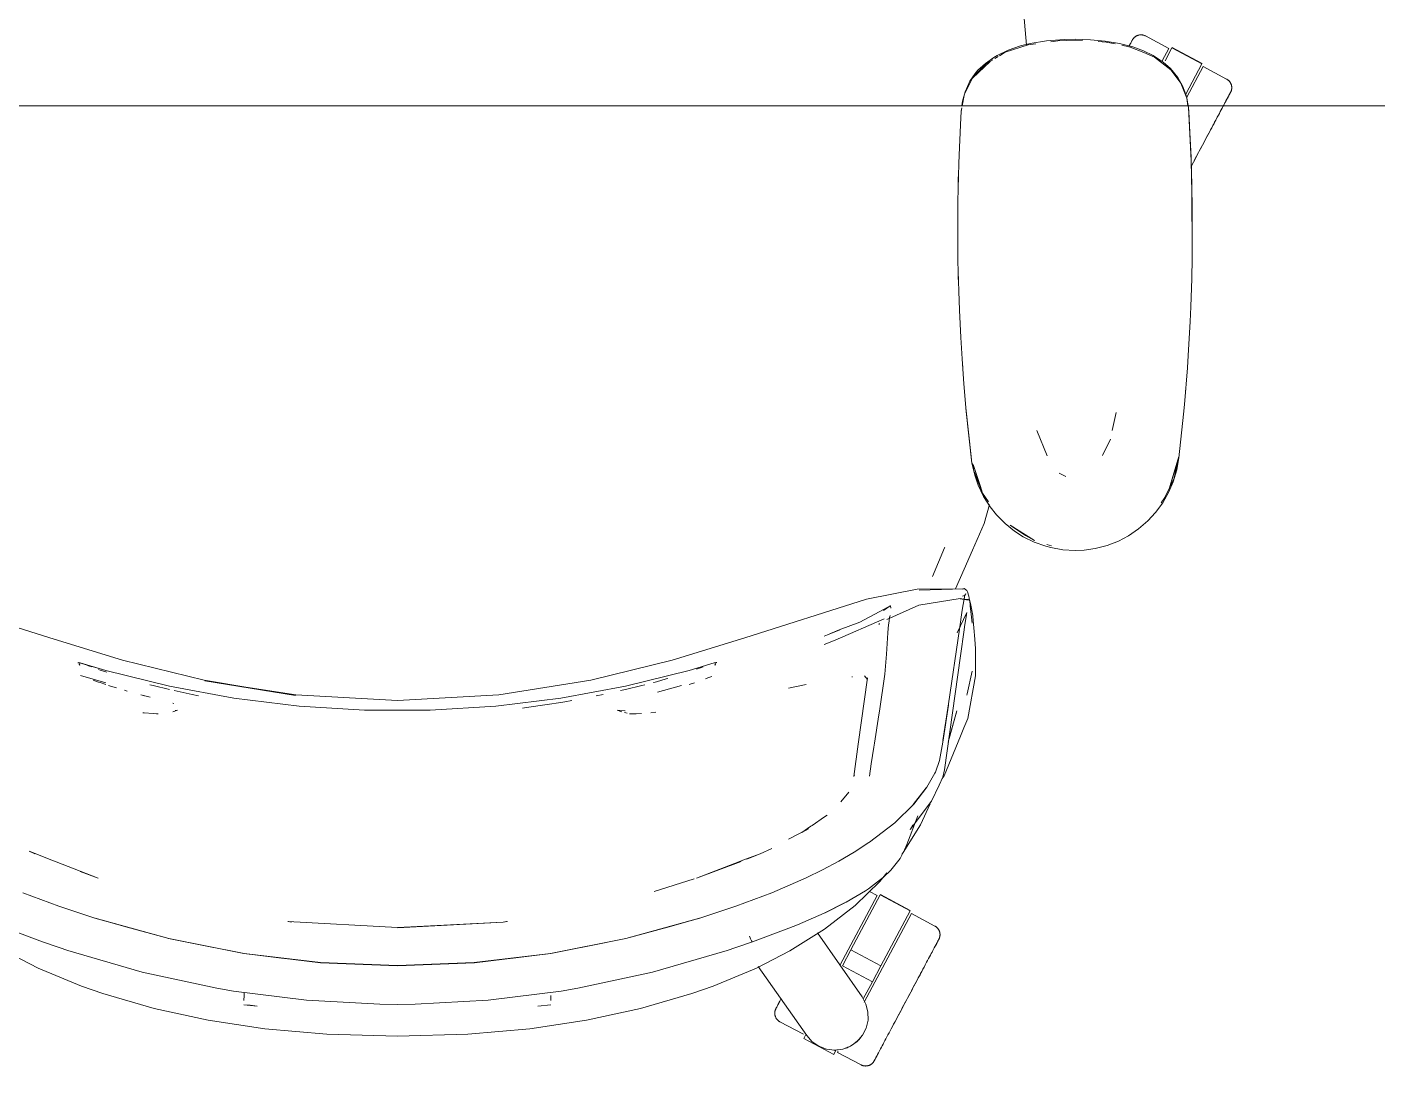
# Model space of a CAD drawing. Header units: millimetres. Extents: x 155927 to 317870, y -36033 to 97293.
# Drawn here: x 173924 to 174482, y 19791 to 20220 of the extents above; entities that cross this region are included whole.
import ezdxf

# ---------------------------------------------------------------- set-up
doc = ezdxf.new("R2010")
doc.units = ezdxf.units.MM
doc.header["$MEASUREMENT"] = 0
doc.layers.add('G-IMPT', color=8, linetype='CONTINUOUS', lineweight=9)
doc.layers.add('I-FURN', color=8, linetype='CONTINUOUS', lineweight=9)

msp = doc.modelspace()

# ---------------------------------------------------------------- linework, layer by layer
at = {"layer": 'G-IMPT'}
for p, q in [((174336.92, 20212.72), (174335.47, 20228.6)), ((174337.54, 20212.85), (174328.14, 20209.82)), ((174334.45, 20212.43), (174329.36, 20210.69)), ((174334.45, 20212.43), (174338.38, 20213.4)), ((174340.83, 20213.32), (174337.54, 20212.85)), ((174338.38, 20213.4), (174345.14, 20214.52)), ((174352.45, 20215.1), (174345.14, 20214.52)), ((174349.8, 20214.58), (174347.01, 20214.19)), ((174349.8, 20214.58), (174356.96, 20214.81)), ((174352.45, 20215.1), (174356.96, 20215.19)), ((174356.96, 20215.19), (174363.3, 20215.01)), ((174360.07, 20214.62), (174356.96, 20214.81)), ((174369.45, 20214.44), (174363.3, 20215.01)), ((174369.79, 20214.03), (174366.58, 20214.22)), ((174369.45, 20214.44), (174375.38, 20213.44)), ((174373.54, 20213.26), (174369.79, 20214.03)), ((174380.86, 20212.01), (174375.38, 20213.44)), ((174379.75, 20211.99), (174376.28, 20212.69)), ((174323, 20206.75), (174319.84, 20204.86)), ((174319.9, 20205.23), (174323.35, 20207.68)), ((174324.73, 20208.48), (174323.35, 20207.68)), ((174325.22, 20208.08), (174323.78, 20207.22)), ((174329.36, 20210.69), (174324.73, 20208.48)), ((174328.14, 20209.82), (174325.69, 20208.36)), ((174379.75, 20211.99), (174385.37, 20209.66)), ((174380.86, 20212.01), (174385.2, 20210.43)), ((174389.27, 20208.44), (174385.2, 20210.43)), ((174389.77, 20207.82), (174385.37, 20209.66)), ((174389.27, 20208.44), (174393.32, 20205.79)), ((174396.55, 20202.6), (174389.77, 20207.82)), ((174313.52, 20197.82), (174315.72, 20201.04)), ((174321.93, 20206.06), (174314.54, 20199.15)), ((174319.84, 20204.86), (174314.54, 20199.15)), ((174314.54, 20199.15), (174316.77, 20201.56)), ((174316.85, 20202.37), (174315.72, 20201.04)), ((174320.31, 20204.64), (174316.77, 20201.56)), ((174316.85, 20202.37), (174319.9, 20205.23)), ((174321.93, 20206.06), (174320.46, 20204.78)), ((174393.32, 20205.79), (174396.36, 20203.12)), ((174399.43, 20199.38), (174396.36, 20203.12)), ((174400.72, 20196.98), (174396.55, 20202.6)), ((174313.43, 20196.92), (174311.33, 20192.66)), ((174313.52, 20197.82), (174311.53, 20193.5)), ((174313.43, 20196.92), (174314.54, 20199.15)), ((174401.39, 20195.95), (174399.43, 20199.38)), ((174403.13, 20190.78), (174400.72, 20196.98)), ((174401.39, 20195.95), (174402.79, 20192.3)), ((174311.33, 20192.66), (174310.39, 20187.61)), ((174310.46, 20189.54), (174311.53, 20193.5)), ((174403.15, 20190.96), (174402.79, 20192.3)), ((174403.13, 20190.78), (174403.61, 20187.61)), ((174403.15, 20190.96), (174403.6, 20188.56)), ((174309.68, 20179.87), (174309.96, 20185.54)), ((174310.24, 20186.79), (174309.96, 20185.31)), ((174309.96, 20185.54), (174310.12, 20186.79)), ((174310.22, 20187.61), (174310.46, 20189.54)), ((174403.85, 20186.92), (174403.6, 20188.56)), ((174404.9, 20166.34), (174403.85, 20186.92)), ((174404.94, 20165.13), (174403.85, 20186.92)), ((174403.85, 20186.92), (174403.96, 20185.31)), ((174404.94, 20165.13), (174403.96, 20185.31)), ((174309.68, 20179.87), (174309.06, 20167.31)), ((174308.56, 20148.1), (174308.94, 20163.77)), ((174308.94, 20163.77), (174309.06, 20167.31)), ((174405.4, 20144.95), (174404.9, 20166.34)), ((174405.24, 20154.78), (174404.9, 20166.34)), ((174404.9, 20166.34), (174404.94, 20165.13)), ((174405.4, 20144.95), (174404.94, 20165.13)), ((174308.85, 20159.72), (174308.74, 20157.04)), ((174308.74, 20154.82), (174308.74, 20157.04)), ((174405.36, 20124.76), (174405.24, 20154.78)), ((174405.4, 20144.95), (174405.24, 20154.78)), ((174405.24, 20154.78), (174405.44, 20135.56)), ((174308.56, 20148.1), (174308.51, 20143.59)), ((174405.38, 20146.98), (174405.3, 20149.19)), ((174405.36, 20144.95), (174405.38, 20146.98)), ((174308.51, 20143.59), (174308.52, 20128.87)), ((174405.36, 20124.76), (174405.4, 20144.95)), ((174405.36, 20124.76), (174405.44, 20135.56)), ((174308.59, 20123.4), (174308.52, 20128.87)), ((174308.59, 20123.4), (174308.88, 20111.09)), ((174405.36, 20124.76), (174405.19, 20116.34)), ((174308.72, 20116.62), (174308.73, 20118.7)), ((174308.8, 20114.97), (174308.72, 20116.62)), ((174404.8, 20104.58), (174405.19, 20116.34)), ((174405.05, 20111.4), (174405.07, 20112.9)), ((174309.18, 20103.22), (174308.88, 20111.09)), ((174404.94, 20109.47), (174405.05, 20111.4)), ((174309.18, 20103.22), (174309.72, 20091.91)), ((174404.8, 20104.58), (174404.55, 20098.56)), ((174403.74, 20084.42), (174404.55, 20098.56)), ((174310.28, 20083.04), (174309.72, 20091.91)), ((174403.41, 20079.33), (174403.74, 20084.42)), ((174310.28, 20083.04), (174311.01, 20072.75)), ((174310.41, 20081), (174310.32, 20082.9)), ((174310.41, 20081), (174310.55, 20079.58)), ((174403.41, 20079.33), (174402.16, 20064.28)), ((174311.99, 20061.35), (174311.01, 20072.75)), ((174402.76, 20071.15), (174402.59, 20069.47)), ((174314.34, 20039.92), (174311.89, 20062.87)), ((174311.89, 20062.87), (174314.01, 20042.73)), ((174402.16, 20064.28), (174401.82, 20060.15)), ((174314.34, 20039.92), (174311.99, 20061.35)), ((174373.94, 20060.94), (174372.37, 20053.5)), ((174401.82, 20060.15), (174399.91, 20042.22)), ((174341.24, 20053.44), (174345.39, 20043.01)), ((174368.34, 20043.1), (174371.61, 20049.89)), ((174314.34, 20039.92), (174314.01, 20042.73)), ((174314.34, 20039.92), (174315.5, 20034.95)), ((174314.56, 20039.84), (174315.14, 20036.79)), ((174318.74, 20027.56), (174314.93, 20039.42)), ((174317.84, 20030.27), (174314.93, 20039.42)), ((174399.91, 20042.73), (174396.08, 20030.27)), ((174396.08, 20030.27), (174399, 20039.42)), ((174397.87, 20033.76), (174399.78, 20042.17)), ((174399.91, 20042.73), (174399, 20039.42)), ((174399.91, 20042.22), (174399.02, 20037.18)), ((174315.14, 20036.79), (174318.34, 20028.6)), ((174316.95, 20030.82), (174315.5, 20034.95)), ((174350.91, 20035.49), (174350.46, 20035.78)), ((174353.14, 20034.47), (174350.91, 20035.49)), ((174397.87, 20033.76), (174394.13, 20025.7)), ((174397.55, 20032.31), (174399.02, 20037.18)), ((174319.14, 20026.24), (174316.95, 20030.82)), ((174318.74, 20027.56), (174317.84, 20030.27)), ((174395.74, 20028.08), (174393.23, 20023.63)), ((174395.74, 20028.08), (174397.55, 20032.31)), ((174318.74, 20027.56), (174321.17, 20023.99)), ((174319.14, 20026.24), (174321.87, 20021.92)), ((174319.43, 20015.08), (174321.68, 20022.9)), ((174390.23, 20019.55), (174393.23, 20023.63)), ((174392.54, 20023.59), (174394.13, 20025.7)), ((174324.49, 20018.61), (174321.87, 20021.92)), ((174328.04, 20015), (174324.49, 20018.61)), ((174390.23, 20019.55), (174387.07, 20016.11)), ((174319.43, 20015.08), (174314.57, 20003.96)), ((174328.04, 20015), (174332.01, 20011.81)), ((174340.17, 20007.95), (174330.22, 20014.28)), ((174336.49, 20010.11), (174330.22, 20014.28)), ((174335.56, 20009.55), (174332.01, 20011.81)), ((174379.06, 20009.96), (174383.23, 20012.79)), ((174383.23, 20012.79), (174387.07, 20016.11)), ((174340.07, 20007.31), (174335.56, 20009.55)), ((174340.17, 20007.95), (174336.49, 20010.11)), ((174340.07, 20007.31), (174344.84, 20005.6)), ((174345.28, 20006.4), (174347.31, 20005.78)), ((174365.32, 20004.68), (174370.19, 20005.94)), ((174374.9, 20007.77), (174370.19, 20005.94)), ((174379.06, 20009.96), (174374.9, 20007.77)), ((174298.12, 19993.06), (174303.04, 20004.92)), ((174303.14, 20005.18), (174303.04, 20004.92)), ((174314.57, 20003.96), (174311.15, 19996.12)), ((174346.97, 20005.03), (174344.84, 20005.6)), ((174351.92, 20004.15), (174346.97, 20005.03)), ((174356.96, 20003.86), (174351.92, 20004.15)), ((174356.96, 20003.86), (174360.81, 20004.03)), ((174365.32, 20004.68), (174360.81, 20004.03)), ((174311.15, 19996.12), (174307.58, 19987.95)), ((173933.37, 19967.73), (173883.13, 19983.72)), ((174220.49, 19967.73), (174270.73, 19983.72)), ((174270.73, 19983.72), (174291.68, 19987.92)), ((174291.68, 19987.92), (174310.55, 19987.96)), ((174292.38, 19981.29), (174309.43, 19984)), ((174292.57, 19987.48), (174311.02, 19988.06)), ((174292.57, 19987.48), (174310.55, 19987.96)), ((174313.01, 19983.32), (174309.43, 19984)), ((174313.01, 19983.32), (174309.47, 19983.94)), ((174309.47, 19983.94), (174313.42, 19983.55)), ((174311.13, 19988.09), (174310.27, 19987.9)), ((174310.27, 19987.9), (174310.38, 19987.92)), ((174310.55, 19987.96), (174310.38, 19987.92)), ((174311.48, 19985.46), (174310.38, 19979.19)), ((174310.94, 19985.11), (174310.44, 19985.03)), ((174311.02, 19988.06), (174310.55, 19987.96)), ((174310.94, 19985.11), (174311.48, 19985.43)), ((174311.13, 19988.09), (174311.71, 19987.7)), ((174311.31, 19984.84), (174311.87, 19985.93)), ((174311.31, 19984.84), (174311.48, 19985.46)), ((174311.48, 19985.43), (174311.87, 19985.93)), ((174312.2, 19987.32), (174311.71, 19987.7)), ((174312.2, 19987.32), (174312.52, 19986.78)), ((174313.07, 19984.92), (174312.52, 19986.78)), ((174313.61, 19981.64), (174313.07, 19984.92)), ((174313.87, 19981.23), (174313.42, 19983.55)), ((174268.01, 19974.3), (174278.12, 19979.58)), ((174280.58, 19980.93), (174277.87, 19979.09)), ((174280.58, 19980.93), (174278.12, 19979.58)), ((174292.38, 19981.29), (174279.26, 19975.32)), ((174280.58, 19980.93), (174280.41, 19980.96)), ((174280.71, 19980.9), (174280.58, 19980.93)), ((174280.85, 19980.21), (174280.71, 19980.9)), ((174280.87, 19980.05), (174280.85, 19980.21)), ((174308.28, 19969.79), (174312.28, 19978.22)), ((174309.26, 19971.34), (174310.38, 19979.19)), ((174312.28, 19978.22), (174312.14, 19977.35)), ((174313.61, 19981.64), (174313.68, 19981.03)), ((174314.2, 19976.34), (174313.68, 19981.03)), ((174313.87, 19981.23), (174314.68, 19976.98)), ((174257.91, 19966.75), (174278.06, 19975.67)), ((174268.01, 19974.3), (174259.54, 19971.04)), ((174275.89, 19973.29), (174276.17, 19973.73)), ((174279.66, 19969.87), (174279.92, 19973.28)), ((174279.96, 19973.65), (174279.92, 19973.28)), ((174279.96, 19973.65), (174280.24, 19976.11)), ((174280.24, 19976.11), (174280.27, 19976.17)), ((174280.54, 19976.95), (174280.27, 19976.17)), ((174311.31, 19972.33), (174311.09, 19971.03)), ((174312.14, 19977.35), (174311.31, 19972.33)), ((174314.2, 19976.34), (174314.41, 19973.75)), ((174314.72, 19976.51), (174314.68, 19976.98)), ((174315.52, 19967.19), (174314.72, 19976.51)), ((173963.34, 19958.55), (173933.37, 19967.73)), ((174220.49, 19967.73), (174190.51, 19958.55)), ((174254.64, 19969.02), (174253.23, 19968.47)), ((174253.32, 19965), (174257.91, 19966.75)), ((174254.64, 19969.02), (174259.75, 19971.05)), ((174259.54, 19971.04), (174254.64, 19969.02)), ((174259.75, 19971.05), (174256.21, 19969.65)), ((174279.66, 19969.87), (174279.03, 19961.03)), ((174304.71, 19940.46), (174309.26, 19971.34)), ((174309.65, 19960.37), (174311.09, 19971.03)), ((174315.52, 19967.19), (174315.86, 19963.23)), ((174315.86, 19963.23), (174315.86, 19959.06)), ((173945.17, 19957.59), (173944.93, 19957.46)), ((173956.39, 19954.32), (173945.17, 19957.59)), ((173945.71, 19956.5), (173945.32, 19957.11)), ((173945.71, 19956.5), (173945.56, 19956.71)), ((173956.39, 19954.32), (173945.57, 19957.44)), ((173945.86, 19957.38), (173945.57, 19957.44)), ((173956.39, 19954.32), (173945.86, 19957.38)), ((173949.64, 19956.05), (173948.57, 19956.45)), ((173950.61, 19955.7), (173949.64, 19956.05)), ((173963.34, 19958.55), (173997.03, 19950.24)), ((174156.83, 19950.24), (174190.51, 19958.55)), ((174197.46, 19954.32), (174207.89, 19957.39)), ((174202.66, 19955.48), (174203.32, 19955.72)), ((174208.16, 19957.46), (174207.89, 19957.39)), ((174208.15, 19956.5), (174208.53, 19957.11)), ((174208.15, 19956.5), (174208.29, 19956.71)), ((174208.46, 19957.53), (174208.16, 19957.46)), ((174208.68, 19957.59), (174208.46, 19957.53)), ((174208.92, 19957.5), (174208.68, 19957.59)), ((174278.41, 19952.78), (174279.03, 19961.03)), ((174309.65, 19960.37), (174302.98, 19913.15)), ((174315.84, 19952.09), (174315.86, 19959.06)), ((173956.4, 19949.13), (173945.97, 19952.16)), ((173951.21, 19950.25), (173953.38, 19949.49)), ((173953.36, 19954.71), (173954.17, 19954.43)), ((173956.39, 19953.69), (173954.17, 19954.43)), ((173982.71, 19947.77), (173956.39, 19954.32)), ((173956.39, 19953.69), (173956.85, 19953.54)), ((173997.03, 19950.24), (174034.77, 19943.98)), ((174034.94, 19944.24), (173997.4, 19949.97)), ((174034.77, 19943.98), (173997.4, 19949.97)), ((174156.83, 19950.24), (174118.91, 19944.24)), ((174171.15, 19947.77), (174197.46, 19954.32)), ((174184.04, 19949.62), (174188.04, 19950.74)), ((174188.04, 19950.74), (174188.72, 19950.95)), ((174202.66, 19955.48), (174200.56, 19954.74)), ((174205.22, 19951.19), (174204.2, 19950.82)), ((174205.22, 19951.19), (174206.87, 19951.81)), ((174265.07, 19951.69), (174264.73, 19951.65)), ((174267.4, 19923.86), (174271.14, 19951.19)), ((174270.02, 19952.04), (174271.26, 19950.48)), ((174271.14, 19951.19), (174271.18, 19950.93)), ((174271.23, 19950.69), (174271.18, 19950.93)), ((174278.4, 19952.7), (174276.19, 19937.49)), ((174278.4, 19952.7), (174278.41, 19952.78)), ((174314.43, 19953.96), (174312.38, 19944.65)), ((174315.84, 19952.09), (174312.6, 19934.4)), ((173954.09, 19949.24), (173953.38, 19949.49)), ((173954.09, 19949.24), (173956.4, 19948.47)), ((173957.53, 19948.09), (173958.31, 19947.84)), ((173958.31, 19947.84), (173960.81, 19947.05)), ((173964.1, 19946.06), (173965.22, 19945.73)), ((173975.97, 19948.01), (173974.69, 19948.35)), ((173982.72, 19946.45), (173975.97, 19948.01)), ((173982.71, 19947.77), (174009.38, 19942.84)), ((173992.12, 19944.29), (173984.7, 19946)), ((174171.15, 19947.77), (174144.48, 19942.84)), ((174169.15, 19946), (174171.13, 19946.45)), ((174177.88, 19948.01), (174171.13, 19946.45)), ((174177.88, 19948.01), (174179.18, 19948.34)), ((174182.9, 19949.31), (174182.72, 19949.26)), ((174184.04, 19949.62), (174182.9, 19949.31)), ((174194.36, 19948.04), (174184.36, 19945.24)), ((174197.45, 19948.48), (174199.67, 19949.21)), ((174238.6, 19947.01), (174245.85, 19948.42)), ((174312.38, 19944.65), (174312.23, 19944.07)), ((173970.89, 19944.15), (173974.75, 19943.16)), ((173970.89, 19944.15), (173972.42, 19943.76)), ((173984.51, 19940.56), (173984.1, 19940.69)), ((173994.75, 19943.82), (173992.12, 19944.29)), ((174009.38, 19942.84), (174036.3, 19939.54)), ((174034.94, 19944.24), (174076.93, 19941.88)), ((174063.37, 19937.89), (174036.3, 19939.54)), ((174118.91, 19944.24), (174076.93, 19941.88)), ((174090.49, 19937.89), (174117.56, 19939.54)), ((174144.48, 19942.84), (174117.56, 19939.54)), ((174130.32, 19938.93), (174128.67, 19938.74)), ((174138.85, 19940.22), (174130.32, 19938.93)), ((174138.85, 19940.22), (174144.47, 19941.07)), ((174144.47, 19941.07), (174146.1, 19941.32)), ((174149, 19941.87), (174146.1, 19941.32)), ((174159.11, 19943.8), (174161.92, 19944.34)), ((174304.61, 19939.86), (174302.32, 19924.69)), ((174304.71, 19940.46), (174302.38, 19925.27)), ((174304.61, 19939.86), (174302.38, 19925.27)), ((173972.24, 19936.73), (173971.76, 19936.76)), ((173975.95, 19936.46), (173972.24, 19936.73)), ((173975.95, 19936.46), (173977.32, 19936.36)), ((173978.02, 19936.35), (173977.32, 19936.36)), ((173986.11, 19937.89), (173984.17, 19937.2)), ((173986.11, 19937.89), (173985.07, 19937.67)), ((174090.49, 19937.89), (174063.37, 19937.89)), ((174168.79, 19937.67), (174167.74, 19937.89)), ((174167.74, 19937.89), (174169.69, 19937.2)), ((174168.79, 19937.67), (174171.09, 19937.64)), ((174170.8, 19936.89), (174171.84, 19936.6)), ((174170.95, 19937.63), (174171.09, 19937.64)), ((174172.8, 19936.35), (174177.85, 19936.44)), ((174172.8, 19936.35), (174175.58, 19936.35)), ((174177.85, 19936.44), (174175.58, 19936.35)), ((174181.65, 19936.75), (174183.74, 19936.96)), ((174275.95, 19935.94), (174274.08, 19924.16)), ((174276.19, 19937.49), (174275.95, 19935.94)), ((174308.1, 19937.58), (174304.6, 19924.63)), ((174308.1, 19937.58), (174304.75, 19925.69)), ((174312.6, 19934.4), (174311, 19930.54)), ((174309.61, 19927.17), (174311, 19930.54)), ((174267.4, 19923.86), (174265.62, 19910.5)), ((174272.76, 19915.67), (174273.82, 19922.5)), ((174273.82, 19922.5), (174274.08, 19924.16)), ((174301.02, 19917.02), (174302.32, 19924.69)), ((174302.82, 19910.72), (174309.61, 19927.17)), ((174299.26, 19912.23), (174301.02, 19917.02)), ((174265.62, 19910.5), (174265.77, 19910.97)), ((174272.76, 19915.67), (174272.01, 19910.59)), ((174295.76, 19905.98), (174299.05, 19911.81)), ((174299.26, 19912.23), (174299.05, 19911.81)), ((174302.98, 19913.15), (174302.33, 19910.16)), ((174295.43, 19905.75), (174290.04, 19898.8)), ((174290.34, 19899.01), (174295.76, 19905.98)), ((174295.43, 19905.75), (174292.84, 19902.37)), ((174297.7, 19900.22), (174300.76, 19906.8)), ((174300.76, 19906.8), (174302.33, 19910.16)), ((174302.05, 19909.55), (174302.82, 19910.72)), ((174260.12, 19900), (174263.46, 19903.91)), ((174288.78, 19888.57), (174297.7, 19900.22)), ((174290.04, 19898.8), (174292.84, 19902.37)), ((174253.49, 19893.73), (174254.59, 19894.48)), ((174290.34, 19899.01), (174282.44, 19891.28)), ((174292.02, 19894.23), (174287.51, 19882.32)), ((174293.08, 19890.46), (174297.06, 19899.09)), ((174238.59, 19884.55), (174246.79, 19888.79)), ((174244.02, 19887.28), (174247.78, 19889.84)), ((174244.02, 19887.28), (174246.79, 19888.79)), ((174247.78, 19889.84), (174248.36, 19890.23)), ((174248.36, 19890.23), (174253.49, 19893.73)), ((174282.44, 19891.28), (174272.01, 19883.25)), ((174285.95, 19879.01), (174293.08, 19890.46)), ((174288.78, 19888.57), (174289.9, 19890.52)), ((174265.65, 19879.2), (174271.75, 19883.09)), ((174272.01, 19883.25), (174271.75, 19883.09)), ((173934.14, 19875.81), (173924.81, 19879.53)), ((173924.81, 19879.53), (173927.05, 19878.53)), ((174226.8, 19878.53), (174219.72, 19875.81)), ((174226.8, 19878.53), (174221.35, 19876.22)), ((174231.65, 19880.73), (174226.8, 19878.53)), ((174265.65, 19879.2), (174259.42, 19875.44)), ((174285.26, 19877.66), (174284.65, 19876.52)), ((174285.26, 19877.66), (174286.43, 19880.09)), ((174285.95, 19879.01), (174285.45, 19878.25)), ((174286.43, 19880.09), (174287.51, 19882.32)), ((173935.86, 19875.14), (173934.14, 19875.81)), ((173953.31, 19868.43), (173935.86, 19875.14)), ((174200.54, 19868.43), (174218.95, 19875.25)), ((174200.54, 19868.43), (174217.99, 19875.14)), ((174217.99, 19875.14), (174219.72, 19875.81)), ((174252.63, 19871.87), (174245.9, 19868.48)), ((174252.63, 19871.87), (174259.42, 19875.44)), ((174284.65, 19876.52), (174280.78, 19871.66)), ((173953.31, 19868.43), (173945.88, 19871.15)), ((174183.07, 19862.9), (174199.56, 19868.15)), ((174231.68, 19862.3), (174245.9, 19868.48)), ((174276.34, 19867.09), (174266.05, 19857.13)), ((174277.76, 19868.76), (174271.63, 19864.05)), ((174279.26, 19870.67), (174276.34, 19867.09)), ((174277.76, 19868.76), (174280.78, 19871.66)), ((173937.05, 19856.84), (173922.18, 19862.3)), ((174183.07, 19862.9), (174186.51, 19863.98)), ((174231.68, 19862.3), (174216.8, 19856.84)), ((174262.34, 19858.45), (174270.34, 19863.18)), ((174271.63, 19864.05), (174270.34, 19863.18)), ((173937.05, 19856.84), (173951.97, 19851.83)), ((174201.88, 19851.83), (174216.8, 19856.84)), ((174253.29, 19853.92), (174262.34, 19858.45)), ((174253.29, 19853.92), (174261.74, 19858.14)), ((174253.44, 19847.33), (174266.05, 19857.13)), ((174253.73, 19854.14), (174262.34, 19858.45)), ((174262.34, 19858.45), (174261.74, 19858.14)), ((173982.47, 19843.45), (173951.97, 19851.83)), ((173965.22, 19848.1), (173952.06, 19851.88)), ((173982.47, 19843.45), (173952.06, 19851.88)), ((174076.93, 19847.95), (174031.59, 19850.45)), ((174031.59, 19850.45), (174033.2, 19850.22)), ((174031.65, 19850.49), (174031.89, 19850.45)), ((174033.2, 19850.22), (174031.89, 19850.45)), ((174076.93, 19847.89), (174120.65, 19850.22)), ((174076.93, 19847.95), (174120.65, 19850.22)), ((174120.65, 19850.22), (174122.43, 19850.48)), ((174120.65, 19850.22), (174121.96, 19850.45)), ((174122.2, 19850.49), (174121.96, 19850.45)), ((174171.38, 19843.45), (174201.79, 19851.88)), ((174171.38, 19843.45), (174201.88, 19851.83)), ((174188.63, 19848.1), (174201.79, 19851.88)), ((174253.29, 19853.92), (174242.33, 19849.15)), ((174253.73, 19854.14), (174253.29, 19853.92)), ((173930.28, 19842.07), (173915.2, 19847.67)), ((173965.22, 19848.1), (173982.47, 19843.45)), ((174188.63, 19848.1), (174171.38, 19843.45)), ((174222.9, 19843.37), (174222.48, 19844.42)), ((174222.48, 19844.42), (174222.7, 19843.83)), ((174238.65, 19847.67), (174223.69, 19842.1)), ((174242.33, 19849.15), (174238.65, 19847.67)), ((174253.44, 19847.33), (174239.15, 19838.35)), ((173930.28, 19842.07), (173937.1, 19839.73)), ((173940.7, 19838.54), (173937.1, 19839.73)), ((173940.7, 19838.54), (173971.53, 19829.59)), ((174013.6, 19837.28), (173982.35, 19843.49)), ((173982.35, 19843.49), (174013.52, 19837.28)), ((173982.47, 19843.45), (173997.49, 19840.37)), ((174013.6, 19837.28), (173997.49, 19840.37)), ((174171.38, 19843.45), (174140.26, 19837.28)), ((174140.26, 19837.28), (174156.36, 19840.37)), ((174171.38, 19843.45), (174140.34, 19837.28)), ((174171.38, 19843.45), (174156.36, 19840.37)), ((174182.32, 19829.59), (174213.15, 19838.54)), ((174213.15, 19838.54), (174216.76, 19839.73)), ((174223.69, 19842.14), (174216.76, 19839.73)), ((174222.9, 19843.37), (174222.7, 19843.83)), ((174222.9, 19843.37), (174223.18, 19842.72)), ((174222.9, 19843.37), (174223.29, 19842.54)), ((174223.18, 19842.72), (174223.29, 19842.54)), ((174223.56, 19842.13), (174223.29, 19842.54)), ((174223.29, 19842.54), (174223.51, 19842.15)), ((174223.56, 19842.13), (174223.51, 19842.15)), ((174223.56, 19842.13), (174223.69, 19842.14)), ((174223.69, 19842.1), (174223.56, 19842.13)), ((173928.48, 19831.26), (173914.7, 19838.35)), ((174045.11, 19833.45), (174013.52, 19837.28)), ((174029.07, 19835.33), (174013.6, 19837.28)), ((174045.15, 19833.49), (174013.6, 19837.28)), ((174029.07, 19835.33), (174045.15, 19833.49)), ((174076.93, 19832.12), (174045.11, 19833.45)), ((174045.15, 19833.49), (174060.04, 19832.82)), ((174045.15, 19833.49), (174076.93, 19832.35)), ((174060.04, 19832.82), (174076.93, 19832.35)), ((174108.7, 19833.49), (174076.93, 19832.35)), ((174108.74, 19833.45), (174076.93, 19832.12)), ((174093.81, 19832.82), (174076.93, 19832.35)), ((174093.81, 19832.82), (174108.7, 19833.49)), ((174108.7, 19833.49), (174140.26, 19837.28)), ((174108.7, 19833.49), (174124.78, 19835.33)), ((174108.74, 19833.45), (174140.34, 19837.28)), ((174140.26, 19837.28), (174124.78, 19835.33)), ((174239.15, 19838.35), (174225.37, 19831.26)), ((173946.45, 19823.74), (173928.48, 19831.26)), ((174002.32, 19822.93), (173971.53, 19829.59)), ((174182.32, 19829.59), (174151.53, 19822.93)), ((174207.4, 19823.74), (174225.37, 19831.26)), ((173946.45, 19823.74), (173955.19, 19820.67)), ((174009.24, 19821.74), (174002.32, 19822.93)), ((174039.41, 19817.93), (174009.24, 19821.74)), ((174114.44, 19817.93), (174144.61, 19821.74)), ((174144.61, 19821.74), (174151.53, 19822.93)), ((174198.66, 19820.67), (174207.4, 19823.74)), ((173955.19, 19820.67), (173976.43, 19814.5)), ((174013.48, 19817.85), (174013.56, 19819.95)), ((174013.48, 19817.85), (174013.48, 19817.96)), ((174013.51, 19816.09), (174018.93, 19815.44)), ((174013.6, 19821.19), (174013.56, 19819.95)), ((174069.61, 19816.31), (174039.41, 19817.93)), ((174069.61, 19816.31), (174076.93, 19816.22)), ((174084.24, 19816.31), (174076.93, 19816.22)), ((174084.24, 19816.31), (174114.44, 19817.93)), ((174140.34, 19816.09), (174134.93, 19815.44)), ((174140.3, 19819.95), (174140.37, 19817.85)), ((174140.37, 19817.85), (174140.37, 19817.96)), ((174198.66, 19820.67), (174177.42, 19814.5)), ((173976.43, 19814.5), (173998.8, 19809.68)), ((174015.16, 19816.01), (174018.93, 19815.44)), ((174177.42, 19814.5), (174155.06, 19809.68)), ((174022.21, 19806.19), (173998.8, 19809.68)), ((174047.79, 19803.93), (174022.21, 19806.19)), ((174131.64, 19806.19), (174106.07, 19803.93)), ((174155.06, 19809.68), (174131.64, 19806.19)), ((174076.93, 19803.08), (174047.79, 19803.93)), ((174106.07, 19803.93), (174076.93, 19803.08))]:
    msp.add_line(p, q, dxfattribs=at)
at = {"layer": 'I-FURN'}
for p, q in [((174379.25, 20212.26), (174379.47, 20212.69)), ((174379.59, 20212.91), (174379.37, 20212.5)), ((174379.47, 20212.69), (174379.68, 20213.08)), ((174379.79, 20213.28), (174379.59, 20212.91)), ((174379.68, 20213.08), (174379.87, 20213.44)), ((174379.97, 20213.62), (174379.79, 20213.28)), ((174379.87, 20213.44), (174380.04, 20213.76)), ((174380.12, 20213.91), (174379.97, 20213.62)), ((174380.04, 20213.76), (174380.19, 20214.04)), ((174380.26, 20214.17), (174380.12, 20213.91)), ((174380.19, 20214.04), (174380.32, 20214.28)), ((174380.38, 20214.39), (174380.26, 20214.17)), ((174380.32, 20214.28), (174380.42, 20214.48)), ((174380.47, 20214.57), (174380.38, 20214.39)), ((174380.42, 20214.48), (174380.51, 20214.64)), ((174380.55, 20214.71), (174380.47, 20214.57)), ((174380.51, 20214.64), (174380.58, 20214.76)), ((174380.6, 20214.81), (174380.55, 20214.71)), ((174380.58, 20214.76), (174380.62, 20214.84)), ((174380.63, 20214.87), (174380.6, 20214.81)), ((174380.62, 20214.84), (174380.64, 20214.89)), ((174380.64, 20214.89), (174380.63, 20214.87)), ((174380.64, 20214.89), (174380.72, 20215.03)), ((174380.64, 20214.89), (174380.64, 20214.89)), ((174380.72, 20215.03), (174380.81, 20215.17)), ((174380.81, 20215.17), (174380.9, 20215.3)), ((174380.9, 20215.3), (174380.99, 20215.43)), ((174380.99, 20215.43), (174381.09, 20215.56)), ((174381.09, 20215.56), (174381.2, 20215.68)), ((174381.2, 20215.68), (174381.31, 20215.8)), ((174381.31, 20215.8), (174381.42, 20215.92)), ((174381.42, 20215.92), (174381.54, 20216.02)), ((174381.54, 20216.02), (174381.66, 20216.13)), ((174381.66, 20216.13), (174381.79, 20216.23)), ((174381.79, 20216.23), (174381.92, 20216.32)), ((174381.92, 20216.32), (174382.05, 20216.41)), ((174382.05, 20216.41), (174382.19, 20216.49)), ((174382.19, 20216.49), (174382.33, 20216.57)), ((174382.33, 20216.57), (174382.48, 20216.64)), ((174382.48, 20216.64), (174382.63, 20216.71)), ((174382.63, 20216.71), (174382.77, 20216.77)), ((174382.77, 20216.77), (174382.93, 20216.82)), ((174382.93, 20216.82), (174383.08, 20216.87)), ((174383.08, 20216.87), (174383.24, 20216.91)), ((174383.24, 20216.91), (174383.39, 20216.95)), ((174383.39, 20216.95), (174383.55, 20216.98)), ((174383.55, 20216.98), (174383.71, 20217)), ((174383.71, 20217), (174383.87, 20217.02)), ((174383.87, 20217.02), (174384.03, 20217.03)), ((174384.03, 20217.03), (174384.19, 20217.03)), ((174384.19, 20217.03), (174384.36, 20217.03)), ((174384.36, 20217.03), (174384.52, 20217.02)), ((174384.52, 20217.02), (174384.68, 20217)), ((174384.68, 20217), (174384.84, 20216.98)), ((174384.84, 20216.98), (174384.99, 20216.95)), ((174384.99, 20216.95), (174385.15, 20216.92)), ((174385.15, 20216.92), (174385.31, 20216.88)), ((174385.31, 20216.88), (174385.46, 20216.83)), ((174385.46, 20216.83), (174385.61, 20216.77)), ((174385.61, 20216.77), (174385.76, 20216.72)), ((174385.76, 20216.72), (174385.91, 20216.65)), ((174385.91, 20216.65), (174386.06, 20216.58)), ((174386.06, 20216.58), (174386.09, 20216.56)), ((174395.78, 20211.41), (174386.09, 20216.56)), ((174393.02, 20206.22), (174395.78, 20211.41)), ((174394.2, 20206.3), (174397.01, 20211.59)), ((174397.01, 20211.59), (174409.37, 20205.02)), ((174409.46, 20205.19), (174397.1, 20211.76)), ((174409.37, 20205.02), (174402.72, 20192.51)), ((174403.17, 20191.23), (174409.91, 20203.9)), ((174419.59, 20198.75), (174409.91, 20203.9)), ((174419.59, 20198.75), (174419.73, 20198.67)), ((174419.73, 20198.67), (174419.87, 20198.58)), ((174419.87, 20198.58), (174420.01, 20198.49)), ((174420.01, 20198.49), (174420.14, 20198.4)), ((174420.14, 20198.4), (174420.26, 20198.3)), ((174420.26, 20198.3), (174420.38, 20198.2)), ((174420.38, 20198.2), (174420.5, 20198.09)), ((174420.5, 20198.09), (174420.62, 20197.97)), ((174420.62, 20197.97), (174420.73, 20197.85)), ((174420.73, 20197.85), (174420.83, 20197.73)), ((174420.83, 20197.73), (174420.93, 20197.6)), ((174420.93, 20197.6), (174421.02, 20197.47)), ((174421.02, 20197.47), (174421.11, 20197.34)), ((174421.11, 20197.34), (174421.19, 20197.2)), ((174421.19, 20197.2), (174421.27, 20197.06)), ((174421.27, 20197.06), (174421.34, 20196.91)), ((174421.34, 20196.91), (174421.41, 20196.77)), ((174421.41, 20196.77), (174421.47, 20196.62)), ((174421.47, 20196.62), (174421.52, 20196.46)), ((174421.52, 20196.46), (174421.57, 20196.31)), ((174421.57, 20196.31), (174421.61, 20196.15)), ((174421.61, 20196.15), (174421.65, 20196)), ((174421.65, 20196), (174421.68, 20195.84)), ((174421.68, 20195.84), (174421.7, 20195.68)), ((174421.7, 20195.68), (174421.72, 20195.52)), ((174421.72, 20195.52), (174421.73, 20195.36)), ((174419.49, 20189.97), (174419.22, 20189.46)), ((174419.35, 20189.7), (174419.61, 20190.2)), ((174419.75, 20190.46), (174419.49, 20189.97)), ((174419.61, 20190.2), (174419.86, 20190.67)), ((174419.99, 20190.9), (174419.75, 20190.46)), ((174419.86, 20190.67), (174420.09, 20191.1)), ((174420.2, 20191.31), (174419.99, 20190.9)), ((174420.09, 20191.1), (174420.3, 20191.49)), ((174420.4, 20191.69), (174420.2, 20191.31)), ((174420.3, 20191.49), (174420.49, 20191.84)), ((174420.58, 20192.02), (174420.4, 20191.69)), ((174420.49, 20191.84), (174420.66, 20192.16)), ((174420.74, 20192.32), (174420.58, 20192.02)), ((174420.66, 20192.16), (174420.8, 20192.44)), ((174420.88, 20192.58), (174420.74, 20192.32)), ((174420.8, 20192.44), (174420.93, 20192.68)), ((174420.99, 20192.8), (174420.88, 20192.58)), ((174420.93, 20192.68), (174421.04, 20192.88)), ((174421.09, 20192.98), (174420.99, 20192.8)), ((174421.04, 20192.88), (174421.13, 20193.04)), ((174421.16, 20193.12), (174421.09, 20192.98)), ((174421.13, 20193.04), (174421.19, 20193.17)), ((174421.22, 20193.22), (174421.16, 20193.12)), ((174421.19, 20193.17), (174421.23, 20193.25)), ((174421.25, 20193.28), (174421.22, 20193.22)), ((174421.23, 20193.25), (174421.26, 20193.29)), ((174421.26, 20193.3), (174421.25, 20193.28)), ((174421.28, 20193.33), (174421.26, 20193.3)), ((174421.26, 20193.29), (174421.26, 20193.3)), ((174421.35, 20193.48), (174421.28, 20193.33)), ((174421.42, 20193.63), (174421.35, 20193.48)), ((174421.48, 20193.78), (174421.42, 20193.63)), ((174421.53, 20193.93), (174421.48, 20193.78)), ((174421.58, 20194.08), (174421.53, 20193.93)), ((174421.62, 20194.24), (174421.58, 20194.08)), ((174421.65, 20194.4), (174421.62, 20194.24)), ((174421.68, 20194.55), (174421.65, 20194.4)), ((174421.7, 20194.71), (174421.68, 20194.55)), ((174421.72, 20194.87), (174421.7, 20194.71)), ((174421.73, 20195.04), (174421.72, 20194.87)), ((174421.73, 20195.36), (174421.73, 20195.2)), ((174421.73, 20195.2), (174421.73, 20195.04)), ((173361.96, 20187.61), (174761.96, 20187.61)), ((174761.96, 20187.61), (173361.96, 20187.61)), ((174416.19, 20183.75), (174416.6, 20184.53)), ((174416.6, 20184.53), (174417, 20185.28)), ((174417, 20185.28), (174417.38, 20186)), ((174417.38, 20186), (174417.75, 20186.7)), ((174417.75, 20186.7), (174418.1, 20187.36)), ((174418.1, 20187.36), (174418.44, 20187.99)), ((174418.44, 20187.99), (174418.76, 20188.59)), ((174418.93, 20188.91), (174418.61, 20188.32)), ((174418.76, 20188.59), (174419.06, 20189.16)), ((174419.22, 20189.46), (174418.93, 20188.91)), ((174419.06, 20189.16), (174419.35, 20189.7)), ((174413.72, 20179.11), (174413.23, 20178.2)), ((174413.46, 20178.62), (174413.94, 20179.53)), ((174414.19, 20180.01), (174413.72, 20179.11)), ((174413.94, 20179.53), (174414.41, 20180.41)), ((174414.66, 20180.88), (174414.19, 20180.01)), ((174414.41, 20180.41), (174414.87, 20181.28)), ((174415.12, 20181.74), (174414.66, 20180.88)), ((174414.87, 20181.28), (174415.32, 20182.13)), ((174415.56, 20182.58), (174415.12, 20181.74)), ((174415.32, 20182.13), (174415.76, 20182.95)), ((174415.76, 20182.95), (174416.19, 20183.75)), ((174410.69, 20173.42), (174410.17, 20172.43)), ((174410.41, 20172.89), (174410.93, 20173.87)), ((174411.21, 20174.4), (174410.69, 20173.42)), ((174410.93, 20173.87), (174411.45, 20174.84)), ((174411.73, 20175.37), (174411.21, 20174.4)), ((174411.45, 20174.84), (174411.96, 20175.81)), ((174412.23, 20176.32), (174411.73, 20175.37)), ((174411.96, 20175.81), (174412.47, 20176.76)), ((174412.74, 20177.27), (174412.23, 20176.32)), ((174412.47, 20176.76), (174412.97, 20177.7)), ((174413.23, 20178.2), (174412.74, 20177.27)), ((174412.97, 20177.7), (174413.46, 20178.62)), ((174407.22, 20166.88), (174407.75, 20167.89)), ((174408.04, 20168.43), (174407.5, 20167.43)), ((174407.75, 20167.89), (174408.28, 20168.89)), ((174408.57, 20169.44), (174408.04, 20168.43)), ((174408.28, 20168.89), (174408.82, 20169.9)), ((174409.11, 20170.44), (174408.57, 20169.44)), ((174408.82, 20169.9), (174409.35, 20170.9)), ((174409.64, 20171.44), (174409.11, 20170.44)), ((174409.35, 20170.9), (174409.88, 20171.9)), ((174410.17, 20172.43), (174409.64, 20171.44)), ((174409.88, 20171.9), (174410.41, 20172.89)), ((174405.1, 20162.9), (174405.62, 20163.89)), ((174405.38, 20163.43), (174405.1, 20162.9)), ((174405.91, 20164.42), (174405.38, 20163.43)), ((174405.62, 20163.89), (174406.15, 20164.88)), ((174406.44, 20165.42), (174405.91, 20164.42)), ((174406.15, 20164.88), (174406.68, 20165.88)), ((174406.97, 20166.42), (174406.44, 20165.42)), ((174406.68, 20165.88), (174407.22, 20166.88)), ((174407.5, 20167.43), (174406.97, 20166.42)), ((174259.96, 19832.58), (174275.22, 19861.28)), ((174264.38, 19838.75), (174276.45, 19861.46)), ((174275.22, 19861.28), (174272.07, 19862.96)), ((174276.45, 19861.46), (174288.81, 19854.89)), ((174288.9, 19855.06), (174276.54, 19861.63)), ((174269.88, 19817.16), (174289.35, 19853.77)), ((174288.81, 19854.89), (174276.74, 19832.18)), ((174299.03, 19848.62), (174289.35, 19853.77)), ((174250.49, 19845.78), (174268.99, 19819.35)), ((174299.03, 19848.62), (174299.17, 19848.54)), ((174299.17, 19848.54), (174299.31, 19848.45)), ((174299.31, 19848.45), (174299.45, 19848.36)), ((174299.45, 19848.36), (174299.58, 19848.27)), ((174299.58, 19848.27), (174299.7, 19848.17)), ((174299.7, 19848.17), (174299.83, 19848.07)), ((174299.83, 19848.07), (174299.94, 19847.96)), ((174299.94, 19847.96), (174300.06, 19847.84)), ((174300.06, 19847.84), (174300.17, 19847.72)), ((174300.17, 19847.72), (174300.27, 19847.6)), ((174300.27, 19847.6), (174300.37, 19847.47)), ((174300.37, 19847.47), (174300.46, 19847.34)), ((174300.46, 19847.34), (174300.55, 19847.21)), ((174300.55, 19847.21), (174300.63, 19847.07)), ((174300.63, 19847.07), (174300.71, 19846.93)), ((174300.71, 19846.93), (174300.78, 19846.78)), ((174300.78, 19846.78), (174300.85, 19846.64)), ((174300.85, 19846.64), (174300.91, 19846.49)), ((174300.91, 19846.49), (174300.96, 19846.33)), ((174300.96, 19846.33), (174301.01, 19846.18)), ((174301.02, 19843.95), (174300.97, 19843.8)), ((174301.01, 19846.18), (174301.05, 19846.02)), ((174301.06, 19844.11), (174301.02, 19843.95)), ((174301.05, 19846.02), (174301.09, 19845.87)), ((174301.09, 19844.27), (174301.06, 19844.11)), ((174301.09, 19845.87), (174301.12, 19845.71)), ((174301.12, 19844.42), (174301.09, 19844.27)), ((174301.12, 19845.71), (174301.14, 19845.55)), ((174301.14, 19844.58), (174301.12, 19844.42)), ((174301.14, 19845.55), (174301.16, 19845.39)), ((174301.16, 19844.74), (174301.14, 19844.58)), ((174301.16, 19845.39), (174301.17, 19845.23)), ((174301.17, 19844.91), (174301.16, 19844.74)), ((174301.17, 19845.23), (174301.17, 19845.07)), ((174301.17, 19845.07), (174301.17, 19844.91)), ((174260.85, 19832.11), (174264.38, 19838.75)), ((174264.38, 19838.75), (174276.74, 19832.18)), ((174297.88, 19837.86), (174298.2, 19838.46)), ((174298.37, 19838.78), (174298.05, 19838.19)), ((174298.2, 19838.46), (174298.5, 19839.03)), ((174298.66, 19839.33), (174298.37, 19838.78)), ((174298.5, 19839.03), (174298.79, 19839.57)), ((174298.93, 19839.84), (174298.66, 19839.33)), ((174298.79, 19839.57), (174299.05, 19840.07)), ((174299.19, 19840.33), (174298.93, 19839.84)), ((174299.05, 19840.07), (174299.3, 19840.54)), ((174299.43, 19840.77), (174299.19, 19840.33)), ((174299.3, 19840.54), (174299.53, 19840.97)), ((174299.65, 19841.18), (174299.43, 19840.77)), ((174299.53, 19840.97), (174299.74, 19841.36)), ((174299.84, 19841.56), (174299.65, 19841.18)), ((174299.74, 19841.36), (174299.93, 19841.71)), ((174300.02, 19841.89), (174299.84, 19841.56)), ((174299.93, 19841.71), (174300.1, 19842.03)), ((174300.18, 19842.19), (174300.02, 19841.89)), ((174300.1, 19842.03), (174300.25, 19842.31)), ((174300.32, 19842.45), (174300.18, 19842.19)), ((174300.25, 19842.31), (174300.37, 19842.55)), ((174300.43, 19842.67), (174300.32, 19842.45)), ((174300.37, 19842.55), (174300.48, 19842.75)), ((174300.53, 19842.85), (174300.43, 19842.67)), ((174300.48, 19842.75), (174300.57, 19842.91)), ((174300.6, 19842.99), (174300.53, 19842.85)), ((174300.57, 19842.91), (174300.63, 19843.04)), ((174300.66, 19843.09), (174300.6, 19842.99)), ((174300.63, 19843.04), (174300.67, 19843.12)), ((174300.69, 19843.15), (174300.66, 19843.09)), ((174300.67, 19843.12), (174300.7, 19843.16)), ((174300.7, 19843.17), (174300.69, 19843.15)), ((174300.72, 19843.2), (174300.7, 19843.17)), ((174300.7, 19843.16), (174300.7, 19843.17)), ((174300.79, 19843.35), (174300.72, 19843.2)), ((174300.86, 19843.5), (174300.79, 19843.35)), ((174300.92, 19843.65), (174300.86, 19843.5)), ((174300.97, 19843.8), (174300.92, 19843.65)), ((174294.76, 19832), (174295.2, 19832.82)), ((174295.2, 19832.82), (174295.63, 19833.62)), ((174295.63, 19833.62), (174296.04, 19834.4)), ((174296.04, 19834.4), (174296.44, 19835.15)), ((174296.44, 19835.15), (174296.82, 19835.87)), ((174296.82, 19835.87), (174297.19, 19836.57)), ((174297.19, 19836.57), (174297.54, 19837.23)), ((174297.54, 19837.23), (174297.88, 19837.86)), ((174246.07, 19803.3), (174226.05, 19831.89)), ((174260.85, 19832.11), (174273.21, 19825.54)), ((174276.74, 19832.18), (174273.21, 19825.54)), ((174291.91, 19826.63), (174292.41, 19827.57)), ((174292.67, 19828.07), (174292.18, 19827.14)), ((174292.41, 19827.57), (174292.9, 19828.49)), ((174293.16, 19828.98), (174292.67, 19828.07)), ((174292.9, 19828.49), (174293.38, 19829.4)), ((174293.63, 19829.88), (174293.16, 19828.98)), ((174293.38, 19829.4), (174293.85, 19830.28)), ((174294.1, 19830.75), (174293.63, 19829.88)), ((174293.85, 19830.28), (174294.31, 19831.15)), ((174294.56, 19831.61), (174294.1, 19830.75)), ((174294.31, 19831.15), (174294.76, 19832)), ((174295, 19832.45), (174294.56, 19831.61)), ((174273.21, 19825.54), (174269.45, 19818.48)), ((174288.79, 19820.77), (174289.32, 19821.77)), ((174289.61, 19822.3), (174289.08, 19821.31)), ((174289.32, 19821.77), (174289.85, 19822.76)), ((174290.13, 19823.29), (174289.61, 19822.3)), ((174289.85, 19822.76), (174290.37, 19823.74)), ((174290.65, 19824.27), (174290.13, 19823.29)), ((174290.37, 19823.74), (174290.89, 19824.71)), ((174291.17, 19825.24), (174290.65, 19824.27)), ((174290.89, 19824.71), (174291.4, 19825.68)), ((174291.68, 19826.19), (174291.17, 19825.24)), ((174291.4, 19825.68), (174291.91, 19826.63)), ((174292.18, 19827.14), (174291.68, 19826.19)), ((174234.03, 19815.76), (174234.21, 19816.1)), ((174234.31, 19816.3), (174234.13, 19815.94)), ((174234.21, 19816.1), (174234.41, 19816.47)), ((174234.52, 19816.69), (174234.31, 19816.3)), ((174234.41, 19816.47), (174234.63, 19816.88)), ((174234.75, 19817.12), (174234.52, 19816.69)), ((174234.63, 19816.88), (174234.86, 19817.33)), ((174235, 19817.58), (174234.75, 19817.12)), ((174234.86, 19817.33), (174235.12, 19817.81)), ((174235.27, 19818.08), (174235, 19817.58)), ((174235.12, 19817.81), (174235.39, 19818.33)), ((174235.55, 19818.62), (174235.27, 19818.08)), ((174268.99, 19819.35), (174270.58, 19816.37)), ((174270.58, 19816.37), (174271.41, 19813.1)), ((174286.41, 19816.29), (174285.88, 19815.29)), ((174286.12, 19815.75), (174286.66, 19816.75)), ((174286.94, 19817.3), (174286.41, 19816.29)), ((174286.66, 19816.75), (174287.19, 19817.76)), ((174287.48, 19818.3), (174286.94, 19817.3)), ((174287.19, 19817.76), (174287.72, 19818.76)), ((174288.01, 19819.31), (174287.48, 19818.3)), ((174287.72, 19818.76), (174288.26, 19819.77)), ((174288.55, 19820.31), (174288.01, 19819.31)), ((174288.26, 19819.77), (174288.79, 19820.77)), ((174289.08, 19821.31), (174288.55, 19820.31)), ((174232.88, 19812.75), (174232.89, 19812.91)), ((174232.88, 19812.59), (174232.88, 19812.75)), ((174232.88, 19812.43), (174232.88, 19812.59)), ((174232.89, 19812.26), (174232.88, 19812.43)), ((174232.89, 19812.91), (174232.91, 19813.07)), ((174232.91, 19812.1), (174232.89, 19812.26)), ((174232.91, 19813.07), (174232.93, 19813.23)), ((174232.93, 19811.95), (174232.91, 19812.1)), ((174232.93, 19813.23), (174232.96, 19813.39)), ((174232.96, 19811.79), (174232.93, 19811.95)), ((174232.96, 19813.39), (174232.99, 19813.55)), ((174233, 19811.63), (174232.96, 19811.79)), ((174232.99, 19813.55), (174233.04, 19813.7)), ((174233.04, 19811.47), (174233, 19811.63)), ((174233.04, 19813.7), (174233.08, 19813.86)), ((174233.09, 19811.32), (174233.04, 19811.47)), ((174233.08, 19813.86), (174233.14, 19814.01)), ((174233.14, 19811.17), (174233.09, 19811.32)), ((174233.14, 19814.01), (174233.2, 19814.16)), ((174233.2, 19811.02), (174233.14, 19811.17)), ((174233.2, 19814.16), (174233.26, 19814.3)), ((174233.27, 19810.87), (174233.2, 19811.02)), ((174233.26, 19814.3), (174233.33, 19814.45)), ((174233.34, 19810.73), (174233.27, 19810.87)), ((174233.33, 19814.45), (174233.35, 19814.49)), ((174233.42, 19810.59), (174233.34, 19810.73)), ((174233.35, 19814.49), (174233.36, 19814.51)), ((174233.36, 19814.49), (174233.35, 19814.49)), ((174233.36, 19814.51), (174233.4, 19814.57)), ((174233.38, 19814.54), (174233.36, 19814.49)), ((174233.42, 19814.62), (174233.38, 19814.54)), ((174233.4, 19814.57), (174233.45, 19814.67)), ((174233.49, 19814.74), (174233.42, 19814.62)), ((174233.5, 19810.45), (174233.42, 19810.59)), ((174233.45, 19814.67), (174233.52, 19814.81)), ((174233.57, 19814.9), (174233.49, 19814.74)), ((174233.52, 19814.81), (174233.62, 19814.99)), ((174233.68, 19815.1), (174233.57, 19814.9)), ((174233.62, 19814.99), (174233.74, 19815.21)), ((174233.81, 19815.34), (174233.68, 19815.1)), ((174233.74, 19815.21), (174233.87, 19815.47)), ((174233.96, 19815.62), (174233.81, 19815.34)), ((174233.87, 19815.47), (174234.03, 19815.76)), ((174234.13, 19815.94), (174233.96, 19815.62)), ((174271.41, 19813.1), (174271.43, 19809.73)), ((174282.99, 19809.86), (174283.5, 19810.82)), ((174283.78, 19811.34), (174283.27, 19810.38)), ((174283.5, 19810.82), (174284.02, 19811.79)), ((174284.3, 19812.32), (174283.78, 19811.34)), ((174284.02, 19811.79), (174284.54, 19812.77)), ((174284.82, 19813.3), (174284.3, 19812.32)), ((174284.54, 19812.77), (174285.06, 19813.76)), ((174285.35, 19814.29), (174284.82, 19813.3)), ((174285.06, 19813.76), (174285.59, 19814.75)), ((174285.88, 19815.29), (174285.35, 19814.29)), ((174285.59, 19814.75), (174286.12, 19815.75)), ((174233.59, 19810.31), (174233.5, 19810.45)), ((174233.68, 19810.18), (174233.59, 19810.31)), ((174233.78, 19810.05), (174233.68, 19810.18)), ((174233.89, 19809.93), (174233.78, 19810.05)), ((174234, 19809.81), (174233.89, 19809.93)), ((174234.11, 19809.7), (174234, 19809.81)), ((174234.23, 19809.59), (174234.11, 19809.7)), ((174234.35, 19809.48), (174234.23, 19809.59)), ((174234.48, 19809.38), (174234.35, 19809.48)), ((174234.61, 19809.29), (174234.48, 19809.38)), ((174234.74, 19809.2), (174234.61, 19809.29)), ((174234.88, 19809.12), (174234.74, 19809.2)), ((174235.02, 19809.04), (174234.88, 19809.12)), ((174235.02, 19809.04), (174244.71, 19803.89)), ((174270.65, 19806.45), (174269.1, 19803.45)), ((174271.43, 19809.73), (174270.65, 19806.45)), ((174280.11, 19804.45), (174280.57, 19805.3)), ((174280.57, 19805.3), (174281.03, 19806.18)), ((174281.03, 19806.18), (174281.51, 19807.08)), ((174281.77, 19807.57), (174281.29, 19806.66)), ((174281.51, 19807.08), (174282, 19807.99)), ((174282.26, 19808.49), (174281.77, 19807.57)), ((174282, 19807.99), (174282.49, 19808.92)), ((174282.76, 19809.43), (174282.26, 19808.49)), ((174282.49, 19808.92), (174282.99, 19809.86)), ((174283.27, 19810.38), (174282.76, 19809.43)), ((174244.91, 19802.14), (174245.65, 19803.53)), ((174244.91, 19802.14), (174257.27, 19795.56)), ((174245.65, 19803.53), (174245.6, 19803.45)), ((174248.32, 19800.79), (174246.07, 19803.3)), ((174251.11, 19798.89), (174248.32, 19800.79)), ((174266.88, 19800.91), (174264.12, 19798.98)), ((174264.96, 19799.45), (174267.74, 19801.75)), ((174269.1, 19803.45), (174266.88, 19800.91)), ((174267.74, 19801.75), (174268.9, 19803.17)), ((174277.29, 19799.13), (174277.65, 19799.81)), ((174277.65, 19799.81), (174278.02, 19800.52)), ((174278.02, 19800.52), (174278.41, 19801.25)), ((174278.41, 19801.25), (174278.82, 19802.01)), ((174278.82, 19802.01), (174279.24, 19802.8)), ((174279.24, 19802.8), (174279.67, 19803.61)), ((174279.67, 19803.61), (174280.11, 19804.45)), ((174254.27, 19797.71), (174251.11, 19798.89)), ((174257.62, 19797.33), (174254.27, 19797.71)), ((174258.01, 19796.96), (174257.26, 19797.36)), ((174258.01, 19796.96), (174257.27, 19795.56)), ((174260.97, 19797.76), (174257.62, 19797.33)), ((174257.96, 19796.87), (174258.01, 19796.96)), ((174258.83, 19796.38), (174259.03, 19796.75)), ((174258.83, 19796.38), (174268.52, 19791.23)), ((174264.12, 19798.98), (174260.97, 19797.76)), ((174274.42, 19793.75), (174274.3, 19793.51)), ((174274.35, 19793.61), (174274.49, 19793.87)), ((174274.57, 19794.03), (174274.42, 19793.75)), ((174274.49, 19793.87), (174274.65, 19794.17)), ((174274.74, 19794.34), (174274.57, 19794.03)), ((174274.65, 19794.17), (174274.83, 19794.5)), ((174274.93, 19794.7), (174274.74, 19794.34)), ((174274.83, 19794.5), (174275.02, 19794.88)), ((174275.14, 19795.09), (174274.93, 19794.7)), ((174275.02, 19794.88), (174275.24, 19795.29)), ((174275.37, 19795.52), (174275.14, 19795.09)), ((174275.24, 19795.29), (174275.48, 19795.73)), ((174275.62, 19795.99), (174275.37, 19795.52)), ((174275.48, 19795.73), (174275.74, 19796.21)), ((174275.88, 19796.49), (174275.62, 19795.99)), ((174275.74, 19796.21), (174276.01, 19796.73)), ((174276.17, 19797.02), (174275.88, 19796.49)), ((174276.01, 19796.73), (174276.3, 19797.28)), ((174276.47, 19797.59), (174276.17, 19797.02)), ((174276.3, 19797.28), (174276.61, 19797.87)), ((174276.61, 19797.87), (174276.94, 19798.48)), ((174276.94, 19798.48), (174277.29, 19799.13)), ((174268.56, 19791.21), (174268.52, 19791.23)), ((174268.7, 19791.13), (174268.56, 19791.21)), ((174268.85, 19791.07), (174268.7, 19791.13)), ((174269, 19791.01), (174268.85, 19791.07)), ((174269.15, 19790.96), (174269, 19791.01)), ((174269.3, 19790.91), (174269.15, 19790.96)), ((174269.46, 19790.87), (174269.3, 19790.91)), ((174269.62, 19790.83), (174269.46, 19790.87)), ((174269.78, 19790.8), (174269.62, 19790.83)), ((174269.94, 19790.78), (174269.78, 19790.8)), ((174270.1, 19790.77), (174269.94, 19790.78)), ((174270.26, 19790.76), (174270.1, 19790.77)), ((174270.42, 19790.75), (174270.26, 19790.76)), ((174270.58, 19790.76), (174270.42, 19790.75)), ((174270.74, 19790.77), (174270.58, 19790.76)), ((174270.9, 19790.78), (174270.74, 19790.77)), ((174271.06, 19790.81), (174270.9, 19790.78)), ((174271.22, 19790.84), (174271.06, 19790.81)), ((174271.38, 19790.87), (174271.22, 19790.84)), ((174271.53, 19790.91), (174271.38, 19790.87)), ((174271.69, 19790.96), (174271.53, 19790.91)), ((174271.84, 19791.02), (174271.69, 19790.96)), ((174271.99, 19791.08), (174271.84, 19791.02)), ((174272.13, 19791.14), (174271.99, 19791.08)), ((174272.28, 19791.21), (174272.13, 19791.14)), ((174272.42, 19791.29), (174272.28, 19791.21)), ((174272.56, 19791.37), (174272.42, 19791.29)), ((174272.69, 19791.46), (174272.56, 19791.37)), ((174272.82, 19791.56), (174272.69, 19791.46)), ((174272.95, 19791.66), (174272.82, 19791.56)), ((174273.07, 19791.76), (174272.95, 19791.66)), ((174273.19, 19791.87), (174273.07, 19791.76)), ((174273.31, 19791.98), (174273.19, 19791.87)), ((174273.42, 19792.1), (174273.31, 19791.98)), ((174273.52, 19792.22), (174273.42, 19792.1)), ((174273.62, 19792.35), (174273.52, 19792.22)), ((174273.72, 19792.48), (174273.62, 19792.35)), ((174273.81, 19792.61), (174273.72, 19792.48)), ((174273.89, 19792.75), (174273.81, 19792.61)), ((174273.97, 19792.89), (174273.89, 19792.75)), ((174273.99, 19792.94), (174273.97, 19792.9)), ((174273.97, 19792.89), (174273.98, 19792.91)), ((174273.97, 19792.9), (174273.97, 19792.89)), ((174273.98, 19792.91), (174274.01, 19792.97)), ((174274.04, 19793.02), (174273.99, 19792.94)), ((174274.01, 19792.97), (174274.06, 19793.07)), ((174274.1, 19793.14), (174274.04, 19793.02)), ((174274.06, 19793.07), (174274.14, 19793.21)), ((174274.19, 19793.31), (174274.1, 19793.14)), ((174274.14, 19793.21), (174274.24, 19793.39)), ((174274.3, 19793.51), (174274.19, 19793.31)), ((174274.24, 19793.39), (174274.35, 19793.61))]:
    msp.add_line(p, q, dxfattribs=at)
for points in [[(174267.4, 19801.4), (174267, 19800.99), (174266.58, 19800.63), (174266.16, 19800.3)], [(174259.07, 19797.43), (174258.69, 19797.39), (174258.02, 19797.35), (174257.49, 19797.35), (174257.26, 19797.36)]]:
    msp.add_open_spline(points, degree=3, dxfattribs=at)
msp.add_open_spline([(174263.56, 19798.69), (174263.41, 19798.62), (174262.77, 19798.33), (174262.14, 19798.1), (174261.67, 19797.96)], degree=3, knots=[-0.5319761, -0.5319761, -0.5319761, -0.5319761, -0.5, -0.4, -0.4, -0.4, -0.4], dxfattribs=at)

doc.saveas('drawing.dxf')
